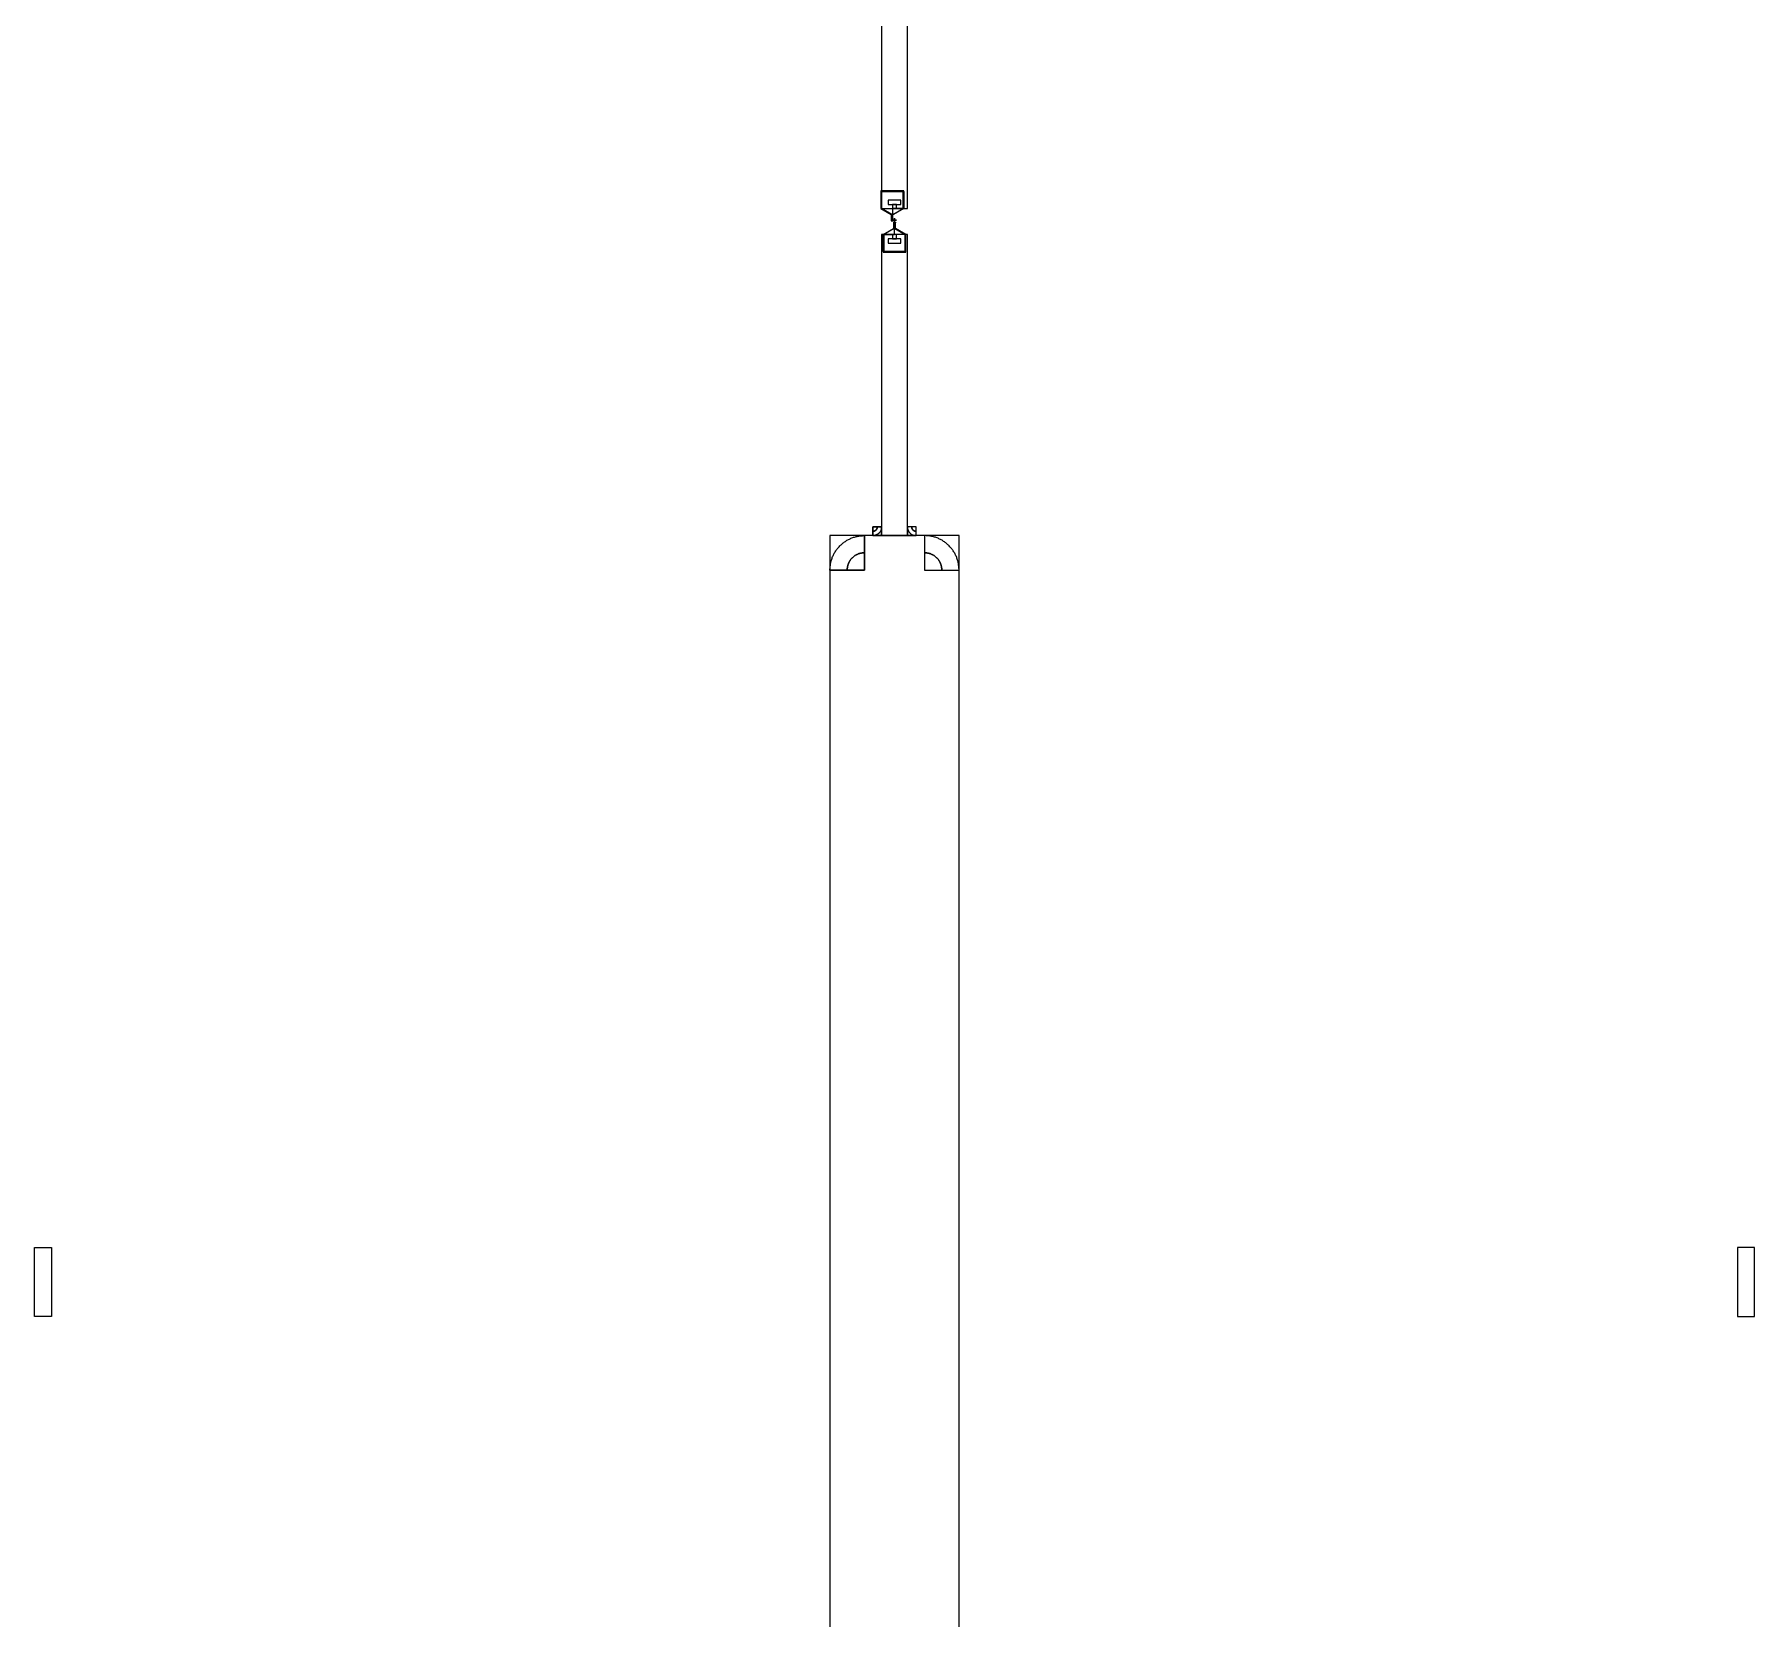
# Model space of a CAD drawing. Extents: x -1950 to 3550, y -200 to 28250.
# Drawn here: x -200 to 1800, y 19171 to 21012 of the extents above; entities that cross this region are included whole.
import ezdxf

# ---------------------------------------------------------------- set-up
doc = ezdxf.new("R2010")
doc.units = 0
doc.layers.add('GAP', color=1, linetype='continuous')
doc.layers.add('PIN', color=3, linetype='continuous')

# ---------------------------------------------------------------- blocks, each defined once
blk = doc.blocks.new('MM2IGAP')
for points in [[(785, 21180), (785, 20810), (815, 20810), (815, 21180), (785, 21180)], [(810.7, 20830), (810.7, 20830.7), (784.3, 20830.7), (784.3, 20830), (810.7, 20830)], [(785, 20810), (785, 20830), (784.3, 20830), (784.3, 20810), (785, 20810)], [(807.5, 20815), (807.5, 20820), (792.5, 20820), (792.5, 20815), (807.5, 20815)], [(810, 20810), (810, 20830), (810.7, 20830), (810.7, 20810), (810, 20810)], [(797, 20803), (785, 20810), (784.3, 20810), (796.3, 20803), (797, 20803)], [(797, 20803), (796.3, 20803), (796.3, 20796.5), (797, 20796.5), (797, 20803)], [(802.5, 20810), (802.5, 20815), (797.5, 20815), (797.5, 20810), (802.5, 20810)], [(798, 20803), (810, 20810), (810.7, 20810), (798.7, 20803), (798, 20803)], [(785, 20780), (785, 20430), (815, 20430), (815, 20780), (785, 20780)], [(799.5, 20787), (787.5, 20780), (786.8, 20780), (798.8, 20787), (799.5, 20787)], [(787.5, 20780), (787.5, 20760), (786.8, 20760), (786.8, 20780), (787.5, 20780)], [(796.3, 20796.5), (796.3, 20795.8), (798, 20795.8), (798, 20796.5), (796.3, 20796.5)], [(797.5, 20780), (797.5, 20775), (802.5, 20775), (802.5, 20780), (797.5, 20780)], [(799.9, 20793.5), (799.9, 20794.2), (798.8, 20794.2), (798.8, 20793.5), (799.9, 20793.5)], [(799.5, 20793.5), (798.8, 20793.5), (798.8, 20787), (799.5, 20787), (799.5, 20793.5)], [(800.1, 20793.5), (800.1, 20794.2), (801.2, 20794.2), (801.2, 20793.5), (800.1, 20793.5)], [(800.5, 20787), (801.2, 20787), (801.2, 20793.5), (800.5, 20793.5), (800.5, 20787)], [(800.5, 20787), (812.5, 20780), (813.2, 20780), (801.2, 20787), (800.5, 20787)], [(812.5, 20780), (812.5, 20760), (813.2, 20760), (813.2, 20780), (812.5, 20780)], [(786.8, 20760), (786.8, 20759.3), (813.2, 20759.3), (813.2, 20760), (786.8, 20760)], [(792.5, 20775), (792.5, 20770), (807.5, 20770), (807.5, 20775), (792.5, 20775)], [(785, 20430), (785, 20440), (775, 20440), (775, 20430), (785, 20430)], [(785, 20440), (785, 20439.7), (785, 20439.5), (785, 20439.2), (784.9, 20438.9), (784.9, 20438.7), (784.9, 20438.4), (784.8, 20438.1), (784.8, 20437.9), (784.7, 20437.6), (784.6, 20437.4), (784.6, 20437.1), (784.5, 20436.9), (784.4, 20436.6), (784.3, 20436.4), (784.2, 20436.1), (784.1, 20435.9), (784, 20435.6), (783.9, 20435.4), (783.7, 20435.2), (783.6, 20434.9), (783.5, 20434.7), (783.3, 20434.5), (783.2, 20434.3), (783, 20434), (782.9, 20433.8), (782.7, 20433.6), (782.5, 20433.4), (782.3, 20433.2), (782.2, 20433), (782, 20432.8), (781.8, 20432.7), (781.6, 20432.5), (781.4, 20432.3), (781.2, 20432.1), (781, 20432), (780.7, 20431.8), (780.5, 20431.7), (780.3, 20431.5), (780.1, 20431.4), (779.8, 20431.3), (779.6, 20431.1), (779.4, 20431), (779.1, 20430.9), (778.9, 20430.8), (778.6, 20430.7), (778.4, 20430.6), (778.1, 20430.5), (777.9, 20430.4), (777.6, 20430.4), (777.4, 20430.3), (777.1, 20430.2), (776.9, 20430.2), (776.6, 20430.1), (776.3, 20430.1), (776.1, 20430.1), (775.8, 20430), (775.5, 20430), (775.3, 20430), (775, 20430), (775, 20435), (775.1, 20435), (775.3, 20435), (775.4, 20435), (775.5, 20435), (775.7, 20435), (775.8, 20435.1), (775.9, 20435.1), (776.1, 20435.1), (776.2, 20435.1), (776.3, 20435.2), (776.4, 20435.2), (776.6, 20435.3), (776.7, 20435.3), (776.8, 20435.3), (776.9, 20435.4), (777.1, 20435.4), (777.2, 20435.5), (777.3, 20435.6), (777.4, 20435.6), (777.5, 20435.7), (777.7, 20435.8), (777.8, 20435.8), (777.9, 20435.9), (778, 20436), (778.1, 20436.1), (778.2, 20436.2), (778.3, 20436.2), (778.4, 20436.3), (778.5, 20436.4), (778.6, 20436.5), (778.7, 20436.6), (778.8, 20436.7), (778.8, 20436.8), (778.9, 20436.9), (779, 20437), (779.1, 20437.1), (779.2, 20437.2), (779.2, 20437.3), (779.3, 20437.5), (779.4, 20437.6), (779.4, 20437.7), (779.5, 20437.8), (779.6, 20437.9), (779.6, 20438.1), (779.7, 20438.2), (779.7, 20438.3), (779.7, 20438.4), (779.8, 20438.6), (779.8, 20438.7), (779.9, 20438.8), (779.9, 20438.9), (779.9, 20439.1), (779.9, 20439.2), (780, 20439.3), (780, 20439.5), (780, 20439.6), (780, 20439.7), (780, 20439.9), (780, 20440), (785, 20440)], [(780, 20440), (780, 20439.9), (780, 20439.7), (780, 20439.6), (780, 20439.5), (780, 20439.3), (779.9, 20439.2), (779.9, 20439.1), (779.9, 20438.9), (779.9, 20438.8), (779.8, 20438.7), (779.8, 20438.6), (779.7, 20438.4), (779.7, 20438.3), (779.7, 20438.2), (779.6, 20438.1), (779.6, 20437.9), (779.5, 20437.8), (779.4, 20437.7), (779.4, 20437.6), (779.3, 20437.5), (779.2, 20437.3), (779.2, 20437.2), (779.1, 20437.1), (779, 20437), (778.9, 20436.9), (778.8, 20436.8), (778.8, 20436.7), (778.7, 20436.6), (778.6, 20436.5), (778.5, 20436.4), (778.4, 20436.3), (778.3, 20436.2), (778.2, 20436.2), (778.1, 20436.1), (778, 20436), (777.9, 20435.9), (777.8, 20435.8), (777.7, 20435.8), (777.5, 20435.7), (777.4, 20435.6), (777.3, 20435.6), (777.2, 20435.5), (777.1, 20435.4), (776.9, 20435.4), (776.8, 20435.3), (776.7, 20435.3), (776.6, 20435.3), (776.4, 20435.2), (776.3, 20435.2), (776.2, 20435.1), (776.1, 20435.1), (775.9, 20435.1), (775.8, 20435.1), (775.7, 20435), (775.5, 20435), (775.4, 20435), (775.3, 20435), (775.1, 20435), (775, 20435), (775, 20440), (775, 20440), (775, 20440), (775, 20440), (775, 20440), (775, 20440), (775, 20440), (775, 20440), (775, 20440), (775, 20440), (775, 20440), (775, 20440), (775, 20440), (775, 20440), (775, 20440), (775, 20440), (775, 20440), (775, 20440), (775, 20440), (775, 20440), (775, 20440), (775, 20440), (775, 20440), (775, 20440), (775, 20440), (775, 20440), (775, 20440), (775, 20440), (775, 20440), (775, 20440), (775, 20440), (775, 20440), (775, 20440), (775, 20440), (775, 20440), (775, 20440), (775, 20440), (775, 20440), (775, 20440), (775, 20440), (775, 20440), (775, 20440), (775, 20440), (775, 20440), (775, 20440), (775, 20440), (775, 20440), (775, 20440), (775, 20440), (775, 20440), (775, 20440), (775, 20440), (775, 20440), (775, 20440), (775, 20440), (775, 20440), (775, 20440), (775, 20440), (775, 20440), (775, 20440), (780, 20440)], [(825, 20430), (825, 20440), (815, 20440), (815, 20430), (825, 20430)], [(815, 20440), (815, 20439.7), (815, 20439.5), (815, 20439.2), (815.1, 20438.9), (815.1, 20438.7), (815.1, 20438.4), (815.2, 20438.1), (815.2, 20437.9), (815.3, 20437.6), (815.4, 20437.4), (815.4, 20437.1), (815.5, 20436.9), (815.6, 20436.6), (815.7, 20436.4), (815.8, 20436.1), (815.9, 20435.9), (816, 20435.6), (816.1, 20435.4), (816.3, 20435.2), (816.4, 20434.9), (816.5, 20434.7), (816.7, 20434.5), (816.8, 20434.3), (817, 20434), (817.1, 20433.8), (817.3, 20433.6), (817.5, 20433.4), (817.7, 20433.2), (817.8, 20433), (818, 20432.8), (818.2, 20432.7), (818.4, 20432.5), (818.6, 20432.3), (818.8, 20432.1), (819, 20432), (819.3, 20431.8), (819.5, 20431.7), (819.7, 20431.5), (819.9, 20431.4), (820.2, 20431.3), (820.4, 20431.1), (820.6, 20431), (820.9, 20430.9), (821.1, 20430.8), (821.4, 20430.7), (821.6, 20430.6), (821.9, 20430.5), (822.1, 20430.4), (822.4, 20430.4), (822.6, 20430.3), (822.9, 20430.2), (823.1, 20430.2), (823.4, 20430.1), (823.7, 20430.1), (823.9, 20430.1), (824.2, 20430), (824.5, 20430), (824.7, 20430), (825, 20430), (825, 20435), (824.9, 20435), (824.7, 20435), (824.6, 20435), (824.5, 20435), (824.3, 20435), (824.2, 20435.1), (824.1, 20435.1), (823.9, 20435.1), (823.8, 20435.1), (823.7, 20435.2), (823.6, 20435.2), (823.4, 20435.3), (823.3, 20435.3), (823.2, 20435.3), (823.1, 20435.4), (822.9, 20435.4), (822.8, 20435.5), (822.7, 20435.6), (822.6, 20435.6), (822.5, 20435.7), (822.3, 20435.8), (822.2, 20435.8), (822.1, 20435.9), (822, 20436), (821.9, 20436.1), (821.8, 20436.2), (821.7, 20436.2), (821.6, 20436.3), (821.5, 20436.4), (821.4, 20436.5), (821.3, 20436.6), (821.2, 20436.7), (821.2, 20436.8), (821.1, 20436.9), (821, 20437), (820.9, 20437.1), (820.8, 20437.2), (820.8, 20437.3), (820.7, 20437.5), (820.6, 20437.6), (820.6, 20437.7), (820.5, 20437.8), (820.4, 20437.9), (820.4, 20438.1), (820.3, 20438.2), (820.3, 20438.3), (820.3, 20438.4), (820.2, 20438.6), (820.2, 20438.7), (820.1, 20438.8), (820.1, 20438.9), (820.1, 20439.1), (820.1, 20439.2), (820, 20439.3), (820, 20439.5), (820, 20439.6), (820, 20439.7), (820, 20439.9), (820, 20440), (815, 20440)], [(820, 20440), (820, 20439.9), (820, 20439.7), (820, 20439.6), (820, 20439.5), (820, 20439.3), (820.1, 20439.2), (820.1, 20439.1), (820.1, 20438.9), (820.1, 20438.8), (820.2, 20438.7), (820.2, 20438.6), (820.3, 20438.4), (820.3, 20438.3), (820.3, 20438.2), (820.4, 20438.1), (820.4, 20437.9), (820.5, 20437.8), (820.6, 20437.7), (820.6, 20437.6), (820.7, 20437.5), (820.8, 20437.3), (820.8, 20437.2), (820.9, 20437.1), (821, 20437), (821.1, 20436.9), (821.2, 20436.8), (821.2, 20436.7), (821.3, 20436.6), (821.4, 20436.5), (821.5, 20436.4), (821.6, 20436.3), (821.7, 20436.2), (821.8, 20436.2), (821.9, 20436.1), (822, 20436), (822.1, 20435.9), (822.2, 20435.8), (822.3, 20435.8), (822.5, 20435.7), (822.6, 20435.6), (822.7, 20435.6), (822.8, 20435.5), (822.9, 20435.4), (823.1, 20435.4), (823.2, 20435.3), (823.3, 20435.3), (823.4, 20435.3), (823.6, 20435.2), (823.7, 20435.2), (823.8, 20435.1), (823.9, 20435.1), (824.1, 20435.1), (824.2, 20435.1), (824.3, 20435), (824.5, 20435), (824.6, 20435), (824.7, 20435), (824.9, 20435), (825, 20435), (825, 20440), (825, 20440), (825, 20440), (825, 20440), (825, 20440), (825, 20440), (825, 20440), (825, 20440), (825, 20440), (825, 20440), (825, 20440), (825, 20440), (825, 20440), (825, 20440), (825, 20440), (825, 20440), (825, 20440), (825, 20440), (825, 20440), (825, 20440), (825, 20440), (825, 20440), (825, 20440), (825, 20440), (825, 20440), (825, 20440), (825, 20440), (825, 20440), (825, 20440), (825, 20440), (825, 20440), (825, 20440), (825, 20440), (825, 20440), (825, 20440), (825, 20440), (825, 20440), (825, 20440), (825, 20440), (825, 20440), (825, 20440), (825, 20440), (825, 20440), (825, 20440), (825, 20440), (825, 20440), (825, 20440), (825, 20440), (825, 20440), (825, 20440), (825, 20440), (825, 20440), (825, 20440), (825, 20440), (825, 20440), (825, 20440), (825, 20440), (825, 20440), (825, 20440), (825, 20440), (820, 20440)], [(725, 20430), (725, 17330), (875, 17330), (875, 20430), (725, 20430)], [(725, 20430), (725, 20390), (765, 20390), (765, 20430), (725, 20430)], [(725, 20390), (725, 20391.1), (725.1, 20392.1), (725.1, 20393.2), (725.2, 20394.3), (725.4, 20395.3), (725.5, 20396.4), (725.7, 20397.4), (725.9, 20398.5), (726.1, 20399.5), (726.4, 20400.5), (726.7, 20401.5), (727, 20402.6), (727.4, 20403.6), (727.7, 20404.6), (728.1, 20405.6), (728.6, 20406.5), (729, 20407.5), (729.5, 20408.4), (730, 20409.4), (730.5, 20410.3), (731.1, 20411.2), (731.7, 20412.1), (732.3, 20413), (732.9, 20413.9), (733.5, 20414.7), (734.2, 20415.5), (734.9, 20416.3), (735.6, 20417.1), (736.3, 20417.9), (737.1, 20418.7), (737.9, 20419.4), (738.7, 20420.1), (739.5, 20420.8), (740.3, 20421.5), (741.1, 20422.1), (742, 20422.7), (742.9, 20423.3), (743.8, 20423.9), (744.7, 20424.5), (745.6, 20425), (746.6, 20425.5), (747.5, 20426), (748.5, 20426.4), (749.4, 20426.9), (750.4, 20427.3), (751.4, 20427.6), (752.4, 20428), (753.5, 20428.3), (754.5, 20428.6), (755.5, 20428.9), (756.5, 20429.1), (757.6, 20429.3), (758.6, 20429.5), (759.7, 20429.6), (760.7, 20429.8), (761.8, 20429.9), (762.9, 20429.9), (763.9, 20430), (765, 20430), (765, 20410), (764.5, 20410), (763.9, 20410), (763.4, 20409.9), (762.9, 20409.9), (762.3, 20409.8), (761.8, 20409.7), (761.3, 20409.7), (760.8, 20409.5), (760.3, 20409.4), (759.7, 20409.3), (759.2, 20409.1), (758.7, 20409), (758.2, 20408.8), (757.7, 20408.6), (757.2, 20408.4), (756.7, 20408.2), (756.3, 20408), (755.8, 20407.7), (755.3, 20407.5), (754.8, 20407.2), (754.4, 20407), (753.9, 20406.7), (753.5, 20406.4), (753.1, 20406.1), (752.6, 20405.7), (752.2, 20405.4), (751.8, 20405.1), (751.4, 20404.7), (751, 20404.3), (750.7, 20404), (750.3, 20403.6), (749.9, 20403.2), (749.6, 20402.8), (749.3, 20402.4), (748.9, 20401.9), (748.6, 20401.5), (748.3, 20401.1), (748, 20400.6), (747.8, 20400.2), (747.5, 20399.7), (747.3, 20399.2), (747, 20398.7), (746.8, 20398.3), (746.6, 20397.8), (746.4, 20397.3), (746.2, 20396.8), (746, 20396.3), (745.9, 20395.8), (745.7, 20395.3), (745.6, 20394.7), (745.5, 20394.2), (745.3, 20393.7), (745.3, 20393.2), (745.2, 20392.7), (745.1, 20392.1), (745.1, 20391.6), (745, 20391.1), (745, 20390.5), (745, 20390), (725, 20390)], [(835, 20430), (835, 20390), (875, 20390), (875, 20430), (835, 20430)], [(875, 20390), (875, 20391.1), (874.9, 20392.1), (874.9, 20393.2), (874.8, 20394.3), (874.6, 20395.3), (874.5, 20396.4), (874.3, 20397.4), (874.1, 20398.5), (873.9, 20399.5), (873.6, 20400.5), (873.3, 20401.5), (873, 20402.6), (872.6, 20403.6), (872.3, 20404.6), (871.9, 20405.6), (871.4, 20406.5), (871, 20407.5), (870.5, 20408.4), (870, 20409.4), (869.5, 20410.3), (868.9, 20411.2), (868.3, 20412.1), (867.7, 20413), (867.1, 20413.9), (866.5, 20414.7), (865.8, 20415.5), (865.1, 20416.3), (864.4, 20417.1), (863.7, 20417.9), (862.9, 20418.7), (862.1, 20419.4), (861.3, 20420.1), (860.5, 20420.8), (859.7, 20421.5), (858.9, 20422.1), (858, 20422.7), (857.1, 20423.3), (856.2, 20423.9), (855.3, 20424.5), (854.4, 20425), (853.4, 20425.5), (852.5, 20426), (851.5, 20426.4), (850.6, 20426.9), (849.6, 20427.3), (848.6, 20427.6), (847.6, 20428), (846.5, 20428.3), (845.5, 20428.6), (844.5, 20428.9), (843.5, 20429.1), (842.4, 20429.3), (841.4, 20429.5), (840.3, 20429.6), (839.3, 20429.8), (838.2, 20429.9), (837.1, 20429.9), (836.1, 20430), (835, 20430), (835, 20410), (835.5, 20410), (836.1, 20410), (836.6, 20409.9), (837.1, 20409.9), (837.7, 20409.8), (838.2, 20409.7), (838.7, 20409.7), (839.2, 20409.5), (839.7, 20409.4), (840.3, 20409.3), (840.8, 20409.1), (841.3, 20409), (841.8, 20408.8), (842.3, 20408.6), (842.8, 20408.4), (843.3, 20408.2), (843.7, 20408), (844.2, 20407.7), (844.7, 20407.5), (845.2, 20407.2), (845.6, 20407), (846.1, 20406.7), (846.5, 20406.4), (846.9, 20406.1), (847.4, 20405.7), (847.8, 20405.4), (848.2, 20405.1), (848.6, 20404.7), (849, 20404.3), (849.3, 20404), (849.7, 20403.6), (850.1, 20403.2), (850.4, 20402.8), (850.7, 20402.4), (851.1, 20401.9), (851.4, 20401.5), (851.7, 20401.1), (852, 20400.6), (852.2, 20400.2), (852.5, 20399.7), (852.7, 20399.2), (853, 20398.7), (853.2, 20398.3), (853.4, 20397.8), (853.6, 20397.3), (853.8, 20396.8), (854, 20396.3), (854.1, 20395.8), (854.3, 20395.3), (854.4, 20394.7), (854.5, 20394.2), (854.7, 20393.7), (854.7, 20393.2), (854.8, 20392.7), (854.9, 20392.1), (854.9, 20391.6), (855, 20391.1), (855, 20390.5), (855, 20390), (875, 20390)], [(745, 20390), (745, 20390.5), (745, 20391.1), (745.1, 20391.6), (745.1, 20392.1), (745.2, 20392.7), (745.3, 20393.2), (745.3, 20393.7), (745.5, 20394.2), (745.6, 20394.7), (745.7, 20395.3), (745.9, 20395.8), (746, 20396.3), (746.2, 20396.8), (746.4, 20397.3), (746.6, 20397.8), (746.8, 20398.3), (747, 20398.7), (747.3, 20399.2), (747.5, 20399.7), (747.8, 20400.2), (748, 20400.6), (748.3, 20401.1), (748.6, 20401.5), (748.9, 20401.9), (749.3, 20402.4), (749.6, 20402.8), (749.9, 20403.2), (750.3, 20403.6), (750.7, 20404), (751, 20404.3), (751.4, 20404.7), (751.8, 20405.1), (752.2, 20405.4), (752.6, 20405.7), (753.1, 20406.1), (753.5, 20406.4), (753.9, 20406.7), (754.4, 20407), (754.8, 20407.2), (755.3, 20407.5), (755.8, 20407.7), (756.3, 20408), (756.7, 20408.2), (757.2, 20408.4), (757.7, 20408.6), (758.2, 20408.8), (758.7, 20409), (759.2, 20409.1), (759.7, 20409.3), (760.3, 20409.4), (760.8, 20409.5), (761.3, 20409.7), (761.8, 20409.7), (762.3, 20409.8), (762.9, 20409.9), (763.4, 20409.9), (763.9, 20410), (764.5, 20410), (765, 20410), (765, 20390), (765, 20390), (765, 20390), (765, 20390), (765, 20390), (765, 20390), (765, 20390), (765, 20390), (765, 20390), (765, 20390), (765, 20390), (765, 20390), (765, 20390), (765, 20390), (765, 20390), (765, 20390), (765, 20390), (765, 20390), (765, 20390), (765, 20390), (765, 20390), (765, 20390), (765, 20390), (765, 20390), (765, 20390), (765, 20390), (765, 20390), (765, 20390), (765, 20390), (765, 20390), (765, 20390), (765, 20390), (765, 20390), (765, 20390), (765, 20390), (765, 20390), (765, 20390), (765, 20390), (765, 20390), (765, 20390), (765, 20390), (765, 20390), (765, 20390), (765, 20390), (765, 20390), (765, 20390), (765, 20390), (765, 20390), (765, 20390), (765, 20390), (765, 20390), (765, 20390), (765, 20390), (765, 20390), (765, 20390), (765, 20390), (765, 20390), (765, 20390), (765, 20390), (765, 20390), (745, 20390)], [(855, 20390), (855, 20390.5), (855, 20391.1), (854.9, 20391.6), (854.9, 20392.1), (854.8, 20392.7), (854.7, 20393.2), (854.7, 20393.7), (854.5, 20394.2), (854.4, 20394.7), (854.3, 20395.3), (854.1, 20395.8), (854, 20396.3), (853.8, 20396.8), (853.6, 20397.3), (853.4, 20397.8), (853.2, 20398.3), (853, 20398.7), (852.7, 20399.2), (852.5, 20399.7), (852.2, 20400.2), (852, 20400.6), (851.7, 20401.1), (851.4, 20401.5), (851.1, 20401.9), (850.7, 20402.4), (850.4, 20402.8), (850.1, 20403.2), (849.7, 20403.6), (849.3, 20404), (849, 20404.3), (848.6, 20404.7), (848.2, 20405.1), (847.8, 20405.4), (847.4, 20405.7), (846.9, 20406.1), (846.5, 20406.4), (846.1, 20406.7), (845.6, 20407), (845.2, 20407.2), (844.7, 20407.5), (844.2, 20407.7), (843.7, 20408), (843.3, 20408.2), (842.8, 20408.4), (842.3, 20408.6), (841.8, 20408.8), (841.3, 20409), (840.8, 20409.1), (840.3, 20409.3), (839.7, 20409.4), (839.2, 20409.5), (838.7, 20409.7), (838.2, 20409.7), (837.7, 20409.8), (837.1, 20409.9), (836.6, 20409.9), (836.1, 20410), (835.5, 20410), (835, 20410), (835, 20390), (835, 20390), (835, 20390), (835, 20390), (835, 20390), (835, 20390), (835, 20390), (835, 20390), (835, 20390), (835, 20390), (835, 20390), (835, 20390), (835, 20390), (835, 20390), (835, 20390), (835, 20390), (835, 20390), (835, 20390), (835, 20390), (835, 20390), (835, 20390), (835, 20390), (835, 20390), (835, 20390), (835, 20390), (835, 20390), (835, 20390), (835, 20390), (835, 20390), (835, 20390), (835, 20390), (835, 20390), (835, 20390), (835, 20390), (835, 20390), (835, 20390), (835, 20390), (835, 20390), (835, 20390), (835, 20390), (835, 20390), (835, 20390), (835, 20390), (835, 20390), (835, 20390), (835, 20390), (835, 20390), (835, 20390), (835, 20390), (835, 20390), (835, 20390), (835, 20390), (835, 20390), (835, 20390), (835, 20390), (835, 20390), (835, 20390), (835, 20390), (835, 20390), (835, 20390), (855, 20390)]]:
    blk.add_lwpolyline(points)
blk = doc.blocks.new('MM2IPIN')
for points in [[(785, 20830), (785, 20810), (810, 20810), (810, 20830), (785, 20830)], [(797.5, 20810), (797.5, 20803), (797, 20803), (785, 20810), (797.5, 20810)], [(797, 20803), (797, 20796.5), (798, 20796.5), (798, 20803), (797, 20803)], [(797.5, 20810), (797.5, 20803), (798, 20803), (810, 20810), (797.5, 20810)], [(800, 20780), (800, 20787), (799.5, 20787), (787.5, 20780), (800, 20780)], [(812.5, 20760), (812.5, 20780), (787.5, 20780), (787.5, 20760), (812.5, 20760)], [(798, 20796.5), (799.9, 20796.5), (799.9, 20796.7), (798, 20796.7), (798, 20796.5)], [(800.5, 20787), (800.5, 20793.5), (799.5, 20793.5), (799.5, 20787), (800.5, 20787)], [(800.1, 20793.5), (800.1, 20798.8), (799.9, 20798.8), (799.9, 20793.5), (800.1, 20793.5)], [(800, 20780), (800, 20787), (800.5, 20787), (812.5, 20780), (800, 20780)], [(800.1, 20796.5), (802.3, 20796.5), (802.3, 20796.7), (800.1, 20796.7), (800.1, 20796.5)], [(780, 20440), (780, 20439.9), (780, 20439.7), (780, 20439.6), (780, 20439.5), (780, 20439.3), (779.9, 20439.2), (779.9, 20439.1), (779.9, 20438.9), (779.9, 20438.8), (779.8, 20438.7), (779.8, 20438.6), (779.7, 20438.4), (779.7, 20438.3), (779.7, 20438.2), (779.6, 20438.1), (779.6, 20437.9), (779.5, 20437.8), (779.4, 20437.7), (779.4, 20437.6), (779.3, 20437.5), (779.2, 20437.3), (779.2, 20437.2), (779.1, 20437.1), (779, 20437), (778.9, 20436.9), (778.8, 20436.8), (778.8, 20436.7), (778.7, 20436.6), (778.6, 20436.5), (778.5, 20436.4), (778.4, 20436.3), (778.3, 20436.2), (778.2, 20436.2), (778.1, 20436.1), (778, 20436), (777.9, 20435.9), (777.8, 20435.8), (777.7, 20435.8), (777.5, 20435.7), (777.4, 20435.6), (777.3, 20435.6), (777.2, 20435.5), (777.1, 20435.4), (776.9, 20435.4), (776.8, 20435.3), (776.7, 20435.3), (776.6, 20435.3), (776.4, 20435.2), (776.3, 20435.2), (776.2, 20435.1), (776.1, 20435.1), (775.9, 20435.1), (775.8, 20435.1), (775.7, 20435), (775.5, 20435), (775.4, 20435), (775.3, 20435), (775.1, 20435), (775, 20435), (775, 20435), (775.1, 20435), (775.3, 20435), (775.4, 20435), (775.5, 20435), (775.7, 20435), (775.8, 20435.1), (775.9, 20435.1), (776.1, 20435.1), (776.2, 20435.1), (776.3, 20435.2), (776.4, 20435.2), (776.6, 20435.3), (776.7, 20435.3), (776.8, 20435.3), (776.9, 20435.4), (777.1, 20435.4), (777.2, 20435.5), (777.3, 20435.6), (777.4, 20435.6), (777.5, 20435.7), (777.7, 20435.8), (777.8, 20435.8), (777.9, 20435.9), (778, 20436), (778.1, 20436.1), (778.2, 20436.2), (778.3, 20436.2), (778.4, 20436.3), (778.5, 20436.4), (778.6, 20436.5), (778.7, 20436.6), (778.8, 20436.7), (778.8, 20436.8), (778.9, 20436.9), (779, 20437), (779.1, 20437.1), (779.2, 20437.2), (779.2, 20437.3), (779.3, 20437.5), (779.4, 20437.6), (779.4, 20437.7), (779.5, 20437.8), (779.6, 20437.9), (779.6, 20438.1), (779.7, 20438.2), (779.7, 20438.3), (779.7, 20438.4), (779.8, 20438.6), (779.8, 20438.7), (779.9, 20438.8), (779.9, 20438.9), (779.9, 20439.1), (779.9, 20439.2), (780, 20439.3), (780, 20439.5), (780, 20439.6), (780, 20439.7), (780, 20439.9), (780, 20440), (780, 20440)], [(780, 20440), (780, 20439.9), (780, 20439.7), (780, 20439.6), (780, 20439.5), (780, 20439.3), (779.9, 20439.2), (779.9, 20439.1), (779.9, 20438.9), (779.9, 20438.8), (779.8, 20438.7), (779.8, 20438.6), (779.7, 20438.4), (779.7, 20438.3), (779.7, 20438.2), (779.6, 20438.1), (779.6, 20437.9), (779.5, 20437.8), (779.4, 20437.7), (779.4, 20437.6), (779.3, 20437.5), (779.2, 20437.3), (779.2, 20437.2), (779.1, 20437.1), (779, 20437), (778.9, 20436.9), (778.8, 20436.8), (778.8, 20436.7), (778.7, 20436.6), (778.6, 20436.5), (778.5, 20436.4), (778.4, 20436.3), (778.3, 20436.2), (778.2, 20436.2), (778.1, 20436.1), (778, 20436), (777.9, 20435.9), (777.8, 20435.8), (777.7, 20435.8), (777.5, 20435.7), (777.4, 20435.6), (777.3, 20435.6), (777.2, 20435.5), (777.1, 20435.4), (776.9, 20435.4), (776.8, 20435.3), (776.7, 20435.3), (776.6, 20435.3), (776.4, 20435.2), (776.3, 20435.2), (776.2, 20435.1), (776.1, 20435.1), (775.9, 20435.1), (775.8, 20435.1), (775.7, 20435), (775.5, 20435), (775.4, 20435), (775.3, 20435), (775.1, 20435), (775, 20435), (775, 20435), (775.1, 20435), (775.3, 20435), (775.4, 20435), (775.5, 20435), (775.7, 20435), (775.8, 20435.1), (775.9, 20435.1), (776.1, 20435.1), (776.2, 20435.1), (776.3, 20435.2), (776.4, 20435.2), (776.6, 20435.3), (776.7, 20435.3), (776.8, 20435.3), (776.9, 20435.4), (777.1, 20435.4), (777.2, 20435.5), (777.3, 20435.6), (777.4, 20435.6), (777.5, 20435.7), (777.7, 20435.8), (777.8, 20435.8), (777.9, 20435.9), (778, 20436), (778.1, 20436.1), (778.2, 20436.2), (778.3, 20436.2), (778.4, 20436.3), (778.5, 20436.4), (778.6, 20436.5), (778.7, 20436.6), (778.8, 20436.7), (778.8, 20436.8), (778.9, 20436.9), (779, 20437), (779.1, 20437.1), (779.2, 20437.2), (779.2, 20437.3), (779.3, 20437.5), (779.4, 20437.6), (779.4, 20437.7), (779.5, 20437.8), (779.6, 20437.9), (779.6, 20438.1), (779.7, 20438.2), (779.7, 20438.3), (779.7, 20438.4), (779.8, 20438.6), (779.8, 20438.7), (779.9, 20438.8), (779.9, 20438.9), (779.9, 20439.1), (779.9, 20439.2), (780, 20439.3), (780, 20439.5), (780, 20439.6), (780, 20439.7), (780, 20439.9), (780, 20440), (780, 20440)], [(820, 20440), (820, 20439.9), (820, 20439.7), (820, 20439.6), (820, 20439.5), (820, 20439.3), (820.1, 20439.2), (820.1, 20439.1), (820.1, 20438.9), (820.1, 20438.8), (820.2, 20438.7), (820.2, 20438.6), (820.3, 20438.4), (820.3, 20438.3), (820.3, 20438.2), (820.4, 20438.1), (820.4, 20437.9), (820.5, 20437.8), (820.6, 20437.7), (820.6, 20437.6), (820.7, 20437.5), (820.8, 20437.3), (820.8, 20437.2), (820.9, 20437.1), (821, 20437), (821.1, 20436.9), (821.2, 20436.8), (821.2, 20436.7), (821.3, 20436.6), (821.4, 20436.5), (821.5, 20436.4), (821.6, 20436.3), (821.7, 20436.2), (821.8, 20436.2), (821.9, 20436.1), (822, 20436), (822.1, 20435.9), (822.2, 20435.8), (822.3, 20435.8), (822.5, 20435.7), (822.6, 20435.6), (822.7, 20435.6), (822.8, 20435.5), (822.9, 20435.4), (823.1, 20435.4), (823.2, 20435.3), (823.3, 20435.3), (823.4, 20435.3), (823.6, 20435.2), (823.7, 20435.2), (823.8, 20435.1), (823.9, 20435.1), (824.1, 20435.1), (824.2, 20435.1), (824.3, 20435), (824.5, 20435), (824.6, 20435), (824.7, 20435), (824.9, 20435), (825, 20435), (825, 20435), (824.9, 20435), (824.7, 20435), (824.6, 20435), (824.5, 20435), (824.3, 20435), (824.2, 20435.1), (824.1, 20435.1), (823.9, 20435.1), (823.8, 20435.1), (823.7, 20435.2), (823.6, 20435.2), (823.4, 20435.3), (823.3, 20435.3), (823.2, 20435.3), (823.1, 20435.4), (822.9, 20435.4), (822.8, 20435.5), (822.7, 20435.6), (822.6, 20435.6), (822.5, 20435.7), (822.3, 20435.8), (822.2, 20435.8), (822.1, 20435.9), (822, 20436), (821.9, 20436.1), (821.8, 20436.2), (821.7, 20436.2), (821.6, 20436.3), (821.5, 20436.4), (821.4, 20436.5), (821.3, 20436.6), (821.2, 20436.7), (821.2, 20436.8), (821.1, 20436.9), (821, 20437), (820.9, 20437.1), (820.8, 20437.2), (820.8, 20437.3), (820.7, 20437.5), (820.6, 20437.6), (820.6, 20437.7), (820.5, 20437.8), (820.4, 20437.9), (820.4, 20438.1), (820.3, 20438.2), (820.3, 20438.3), (820.3, 20438.4), (820.2, 20438.6), (820.2, 20438.7), (820.1, 20438.8), (820.1, 20438.9), (820.1, 20439.1), (820.1, 20439.2), (820, 20439.3), (820, 20439.5), (820, 20439.6), (820, 20439.7), (820, 20439.9), (820, 20440), (820, 20440)], [(820, 20440), (820, 20439.9), (820, 20439.7), (820, 20439.6), (820, 20439.5), (820, 20439.3), (820.1, 20439.2), (820.1, 20439.1), (820.1, 20438.9), (820.1, 20438.8), (820.2, 20438.7), (820.2, 20438.6), (820.3, 20438.4), (820.3, 20438.3), (820.3, 20438.2), (820.4, 20438.1), (820.4, 20437.9), (820.5, 20437.8), (820.6, 20437.7), (820.6, 20437.6), (820.7, 20437.5), (820.8, 20437.3), (820.8, 20437.2), (820.9, 20437.1), (821, 20437), (821.1, 20436.9), (821.2, 20436.8), (821.2, 20436.7), (821.3, 20436.6), (821.4, 20436.5), (821.5, 20436.4), (821.6, 20436.3), (821.7, 20436.2), (821.8, 20436.2), (821.9, 20436.1), (822, 20436), (822.1, 20435.9), (822.2, 20435.8), (822.3, 20435.8), (822.5, 20435.7), (822.6, 20435.6), (822.7, 20435.6), (822.8, 20435.5), (822.9, 20435.4), (823.1, 20435.4), (823.2, 20435.3), (823.3, 20435.3), (823.4, 20435.3), (823.6, 20435.2), (823.7, 20435.2), (823.8, 20435.1), (823.9, 20435.1), (824.1, 20435.1), (824.2, 20435.1), (824.3, 20435), (824.5, 20435), (824.6, 20435), (824.7, 20435), (824.9, 20435), (825, 20435), (825, 20435), (824.9, 20435), (824.7, 20435), (824.6, 20435), (824.5, 20435), (824.3, 20435), (824.2, 20435.1), (824.1, 20435.1), (823.9, 20435.1), (823.8, 20435.1), (823.7, 20435.2), (823.6, 20435.2), (823.4, 20435.3), (823.3, 20435.3), (823.2, 20435.3), (823.1, 20435.4), (822.9, 20435.4), (822.8, 20435.5), (822.7, 20435.6), (822.6, 20435.6), (822.5, 20435.7), (822.3, 20435.8), (822.2, 20435.8), (822.1, 20435.9), (822, 20436), (821.9, 20436.1), (821.8, 20436.2), (821.7, 20436.2), (821.6, 20436.3), (821.5, 20436.4), (821.4, 20436.5), (821.3, 20436.6), (821.2, 20436.7), (821.2, 20436.8), (821.1, 20436.9), (821, 20437), (820.9, 20437.1), (820.8, 20437.2), (820.8, 20437.3), (820.7, 20437.5), (820.6, 20437.6), (820.6, 20437.7), (820.5, 20437.8), (820.4, 20437.9), (820.4, 20438.1), (820.3, 20438.2), (820.3, 20438.3), (820.3, 20438.4), (820.2, 20438.6), (820.2, 20438.7), (820.1, 20438.8), (820.1, 20438.9), (820.1, 20439.1), (820.1, 20439.2), (820, 20439.3), (820, 20439.5), (820, 20439.6), (820, 20439.7), (820, 20439.9), (820, 20440), (820, 20440)], [(745, 20390), (745, 20390.5), (745, 20391.1), (745.1, 20391.6), (745.1, 20392.1), (745.2, 20392.7), (745.3, 20393.2), (745.3, 20393.7), (745.5, 20394.2), (745.6, 20394.7), (745.7, 20395.3), (745.9, 20395.8), (746, 20396.3), (746.2, 20396.8), (746.4, 20397.3), (746.6, 20397.8), (746.8, 20398.3), (747, 20398.7), (747.3, 20399.2), (747.5, 20399.7), (747.8, 20400.2), (748, 20400.6), (748.3, 20401.1), (748.6, 20401.5), (748.9, 20401.9), (749.3, 20402.4), (749.6, 20402.8), (749.9, 20403.2), (750.3, 20403.6), (750.7, 20404), (751, 20404.3), (751.4, 20404.7), (751.8, 20405.1), (752.2, 20405.4), (752.6, 20405.7), (753.1, 20406.1), (753.5, 20406.4), (753.9, 20406.7), (754.4, 20407), (754.8, 20407.2), (755.3, 20407.5), (755.8, 20407.7), (756.3, 20408), (756.7, 20408.2), (757.2, 20408.4), (757.7, 20408.6), (758.2, 20408.8), (758.7, 20409), (759.2, 20409.1), (759.7, 20409.3), (760.3, 20409.4), (760.8, 20409.5), (761.3, 20409.7), (761.8, 20409.7), (762.3, 20409.8), (762.9, 20409.9), (763.4, 20409.9), (763.9, 20410), (764.5, 20410), (765, 20410), (765, 20410), (764.5, 20410), (763.9, 20410), (763.4, 20409.9), (762.9, 20409.9), (762.3, 20409.8), (761.8, 20409.7), (761.3, 20409.7), (760.8, 20409.5), (760.3, 20409.4), (759.7, 20409.3), (759.2, 20409.1), (758.7, 20409), (758.2, 20408.8), (757.7, 20408.6), (757.2, 20408.4), (756.7, 20408.2), (756.3, 20408), (755.8, 20407.7), (755.3, 20407.5), (754.8, 20407.2), (754.4, 20407), (753.9, 20406.7), (753.5, 20406.4), (753.1, 20406.1), (752.6, 20405.7), (752.2, 20405.4), (751.8, 20405.1), (751.4, 20404.7), (751, 20404.3), (750.7, 20404), (750.3, 20403.6), (749.9, 20403.2), (749.6, 20402.8), (749.3, 20402.4), (748.9, 20401.9), (748.6, 20401.5), (748.3, 20401.1), (748, 20400.6), (747.8, 20400.2), (747.5, 20399.7), (747.3, 20399.2), (747, 20398.7), (746.8, 20398.3), (746.6, 20397.8), (746.4, 20397.3), (746.2, 20396.8), (746, 20396.3), (745.9, 20395.8), (745.7, 20395.3), (745.6, 20394.7), (745.5, 20394.2), (745.3, 20393.7), (745.3, 20393.2), (745.2, 20392.7), (745.1, 20392.1), (745.1, 20391.6), (745, 20391.1), (745, 20390.5), (745, 20390), (745, 20390)], [(745, 20390), (745, 20390.5), (745, 20391.1), (745.1, 20391.6), (745.1, 20392.1), (745.2, 20392.7), (745.3, 20393.2), (745.3, 20393.7), (745.5, 20394.2), (745.6, 20394.7), (745.7, 20395.3), (745.9, 20395.8), (746, 20396.3), (746.2, 20396.8), (746.4, 20397.3), (746.6, 20397.8), (746.8, 20398.3), (747, 20398.7), (747.3, 20399.2), (747.5, 20399.7), (747.8, 20400.2), (748, 20400.6), (748.3, 20401.1), (748.6, 20401.5), (748.9, 20401.9), (749.3, 20402.4), (749.6, 20402.8), (749.9, 20403.2), (750.3, 20403.6), (750.7, 20404), (751, 20404.3), (751.4, 20404.7), (751.8, 20405.1), (752.2, 20405.4), (752.6, 20405.7), (753.1, 20406.1), (753.5, 20406.4), (753.9, 20406.7), (754.4, 20407), (754.8, 20407.2), (755.3, 20407.5), (755.8, 20407.7), (756.3, 20408), (756.7, 20408.2), (757.2, 20408.4), (757.7, 20408.6), (758.2, 20408.8), (758.7, 20409), (759.2, 20409.1), (759.7, 20409.3), (760.3, 20409.4), (760.8, 20409.5), (761.3, 20409.7), (761.8, 20409.7), (762.3, 20409.8), (762.9, 20409.9), (763.4, 20409.9), (763.9, 20410), (764.5, 20410), (765, 20410), (765, 20410), (764.5, 20410), (763.9, 20410), (763.4, 20409.9), (762.9, 20409.9), (762.3, 20409.8), (761.8, 20409.7), (761.3, 20409.7), (760.8, 20409.5), (760.3, 20409.4), (759.7, 20409.3), (759.2, 20409.1), (758.7, 20409), (758.2, 20408.8), (757.7, 20408.6), (757.2, 20408.4), (756.7, 20408.2), (756.3, 20408), (755.8, 20407.7), (755.3, 20407.5), (754.8, 20407.2), (754.4, 20407), (753.9, 20406.7), (753.5, 20406.4), (753.1, 20406.1), (752.6, 20405.7), (752.2, 20405.4), (751.8, 20405.1), (751.4, 20404.7), (751, 20404.3), (750.7, 20404), (750.3, 20403.6), (749.9, 20403.2), (749.6, 20402.8), (749.3, 20402.4), (748.9, 20401.9), (748.6, 20401.5), (748.3, 20401.1), (748, 20400.6), (747.8, 20400.2), (747.5, 20399.7), (747.3, 20399.2), (747, 20398.7), (746.8, 20398.3), (746.6, 20397.8), (746.4, 20397.3), (746.2, 20396.8), (746, 20396.3), (745.9, 20395.8), (745.7, 20395.3), (745.6, 20394.7), (745.5, 20394.2), (745.3, 20393.7), (745.3, 20393.2), (745.2, 20392.7), (745.1, 20392.1), (745.1, 20391.6), (745, 20391.1), (745, 20390.5), (745, 20390), (745, 20390)], [(855, 20390), (855, 20390.5), (855, 20391.1), (854.9, 20391.6), (854.9, 20392.1), (854.8, 20392.7), (854.7, 20393.2), (854.7, 20393.7), (854.5, 20394.2), (854.4, 20394.7), (854.3, 20395.3), (854.1, 20395.8), (854, 20396.3), (853.8, 20396.8), (853.6, 20397.3), (853.4, 20397.8), (853.2, 20398.3), (853, 20398.7), (852.7, 20399.2), (852.5, 20399.7), (852.2, 20400.2), (852, 20400.6), (851.7, 20401.1), (851.4, 20401.5), (851.1, 20401.9), (850.7, 20402.4), (850.4, 20402.8), (850.1, 20403.2), (849.7, 20403.6), (849.3, 20404), (849, 20404.3), (848.6, 20404.7), (848.2, 20405.1), (847.8, 20405.4), (847.4, 20405.7), (846.9, 20406.1), (846.5, 20406.4), (846.1, 20406.7), (845.6, 20407), (845.2, 20407.2), (844.7, 20407.5), (844.2, 20407.7), (843.7, 20408), (843.3, 20408.2), (842.8, 20408.4), (842.3, 20408.6), (841.8, 20408.8), (841.3, 20409), (840.8, 20409.1), (840.3, 20409.3), (839.7, 20409.4), (839.2, 20409.5), (838.7, 20409.7), (838.2, 20409.7), (837.7, 20409.8), (837.1, 20409.9), (836.6, 20409.9), (836.1, 20410), (835.5, 20410), (835, 20410), (835, 20410), (835.5, 20410), (836.1, 20410), (836.6, 20409.9), (837.1, 20409.9), (837.7, 20409.8), (838.2, 20409.7), (838.7, 20409.7), (839.2, 20409.5), (839.7, 20409.4), (840.3, 20409.3), (840.8, 20409.1), (841.3, 20409), (841.8, 20408.8), (842.3, 20408.6), (842.8, 20408.4), (843.3, 20408.2), (843.7, 20408), (844.2, 20407.7), (844.7, 20407.5), (845.2, 20407.2), (845.6, 20407), (846.1, 20406.7), (846.5, 20406.4), (846.9, 20406.1), (847.4, 20405.7), (847.8, 20405.4), (848.2, 20405.1), (848.6, 20404.7), (849, 20404.3), (849.3, 20404), (849.7, 20403.6), (850.1, 20403.2), (850.4, 20402.8), (850.7, 20402.4), (851.1, 20401.9), (851.4, 20401.5), (851.7, 20401.1), (852, 20400.6), (852.2, 20400.2), (852.5, 20399.7), (852.7, 20399.2), (853, 20398.7), (853.2, 20398.3), (853.4, 20397.8), (853.6, 20397.3), (853.8, 20396.8), (854, 20396.3), (854.1, 20395.8), (854.3, 20395.3), (854.4, 20394.7), (854.5, 20394.2), (854.7, 20393.7), (854.7, 20393.2), (854.8, 20392.7), (854.9, 20392.1), (854.9, 20391.6), (855, 20391.1), (855, 20390.5), (855, 20390), (855, 20390)], [(855, 20390), (855, 20390.5), (855, 20391.1), (854.9, 20391.6), (854.9, 20392.1), (854.8, 20392.7), (854.7, 20393.2), (854.7, 20393.7), (854.5, 20394.2), (854.4, 20394.7), (854.3, 20395.3), (854.1, 20395.8), (854, 20396.3), (853.8, 20396.8), (853.6, 20397.3), (853.4, 20397.8), (853.2, 20398.3), (853, 20398.7), (852.7, 20399.2), (852.5, 20399.7), (852.2, 20400.2), (852, 20400.6), (851.7, 20401.1), (851.4, 20401.5), (851.1, 20401.9), (850.7, 20402.4), (850.4, 20402.8), (850.1, 20403.2), (849.7, 20403.6), (849.3, 20404), (849, 20404.3), (848.6, 20404.7), (848.2, 20405.1), (847.8, 20405.4), (847.4, 20405.7), (846.9, 20406.1), (846.5, 20406.4), (846.1, 20406.7), (845.6, 20407), (845.2, 20407.2), (844.7, 20407.5), (844.2, 20407.7), (843.7, 20408), (843.3, 20408.2), (842.8, 20408.4), (842.3, 20408.6), (841.8, 20408.8), (841.3, 20409), (840.8, 20409.1), (840.3, 20409.3), (839.7, 20409.4), (839.2, 20409.5), (838.7, 20409.7), (838.2, 20409.7), (837.7, 20409.8), (837.1, 20409.9), (836.6, 20409.9), (836.1, 20410), (835.5, 20410), (835, 20410), (835, 20410), (835.5, 20410), (836.1, 20410), (836.6, 20409.9), (837.1, 20409.9), (837.7, 20409.8), (838.2, 20409.7), (838.7, 20409.7), (839.2, 20409.5), (839.7, 20409.4), (840.3, 20409.3), (840.8, 20409.1), (841.3, 20409), (841.8, 20408.8), (842.3, 20408.6), (842.8, 20408.4), (843.3, 20408.2), (843.7, 20408), (844.2, 20407.7), (844.7, 20407.5), (845.2, 20407.2), (845.6, 20407), (846.1, 20406.7), (846.5, 20406.4), (846.9, 20406.1), (847.4, 20405.7), (847.8, 20405.4), (848.2, 20405.1), (848.6, 20404.7), (849, 20404.3), (849.3, 20404), (849.7, 20403.6), (850.1, 20403.2), (850.4, 20402.8), (850.7, 20402.4), (851.1, 20401.9), (851.4, 20401.5), (851.7, 20401.1), (852, 20400.6), (852.2, 20400.2), (852.5, 20399.7), (852.7, 20399.2), (853, 20398.7), (853.2, 20398.3), (853.4, 20397.8), (853.6, 20397.3), (853.8, 20396.8), (854, 20396.3), (854.1, 20395.8), (854.3, 20395.3), (854.4, 20394.7), (854.5, 20394.2), (854.7, 20393.7), (854.7, 20393.2), (854.8, 20392.7), (854.9, 20392.1), (854.9, 20391.6), (855, 20391.1), (855, 20390.5), (855, 20390), (855, 20390)]]:
    blk.add_lwpolyline(points)
blk = doc.blocks.new('MM2I')
at = {"layer": 'GAP'}
for points in [[(-200, 19522.5), (-200, 19602.5), (-180, 19602.5), (-180, 19522.5), (-200, 19522.5)], [(1800, 19522.5), (1800, 19602.5), (1780, 19602.5), (1780, 19522.5), (1800, 19522.5)]]:
    blk.add_lwpolyline(points, dxfattribs=at)

msp = doc.modelspace()

# ---------------------------------------------------------------- block references
msp.add_blockref('MM2I', (0, 0))
at = {"layer": 'GAP'}
msp.add_blockref('MM2IGAP', (0, 0), dxfattribs=at)
at = {"layer": 'PIN'}
msp.add_blockref('MM2IPIN', (0, 0), dxfattribs=at)

doc.saveas('drawing.dxf')
